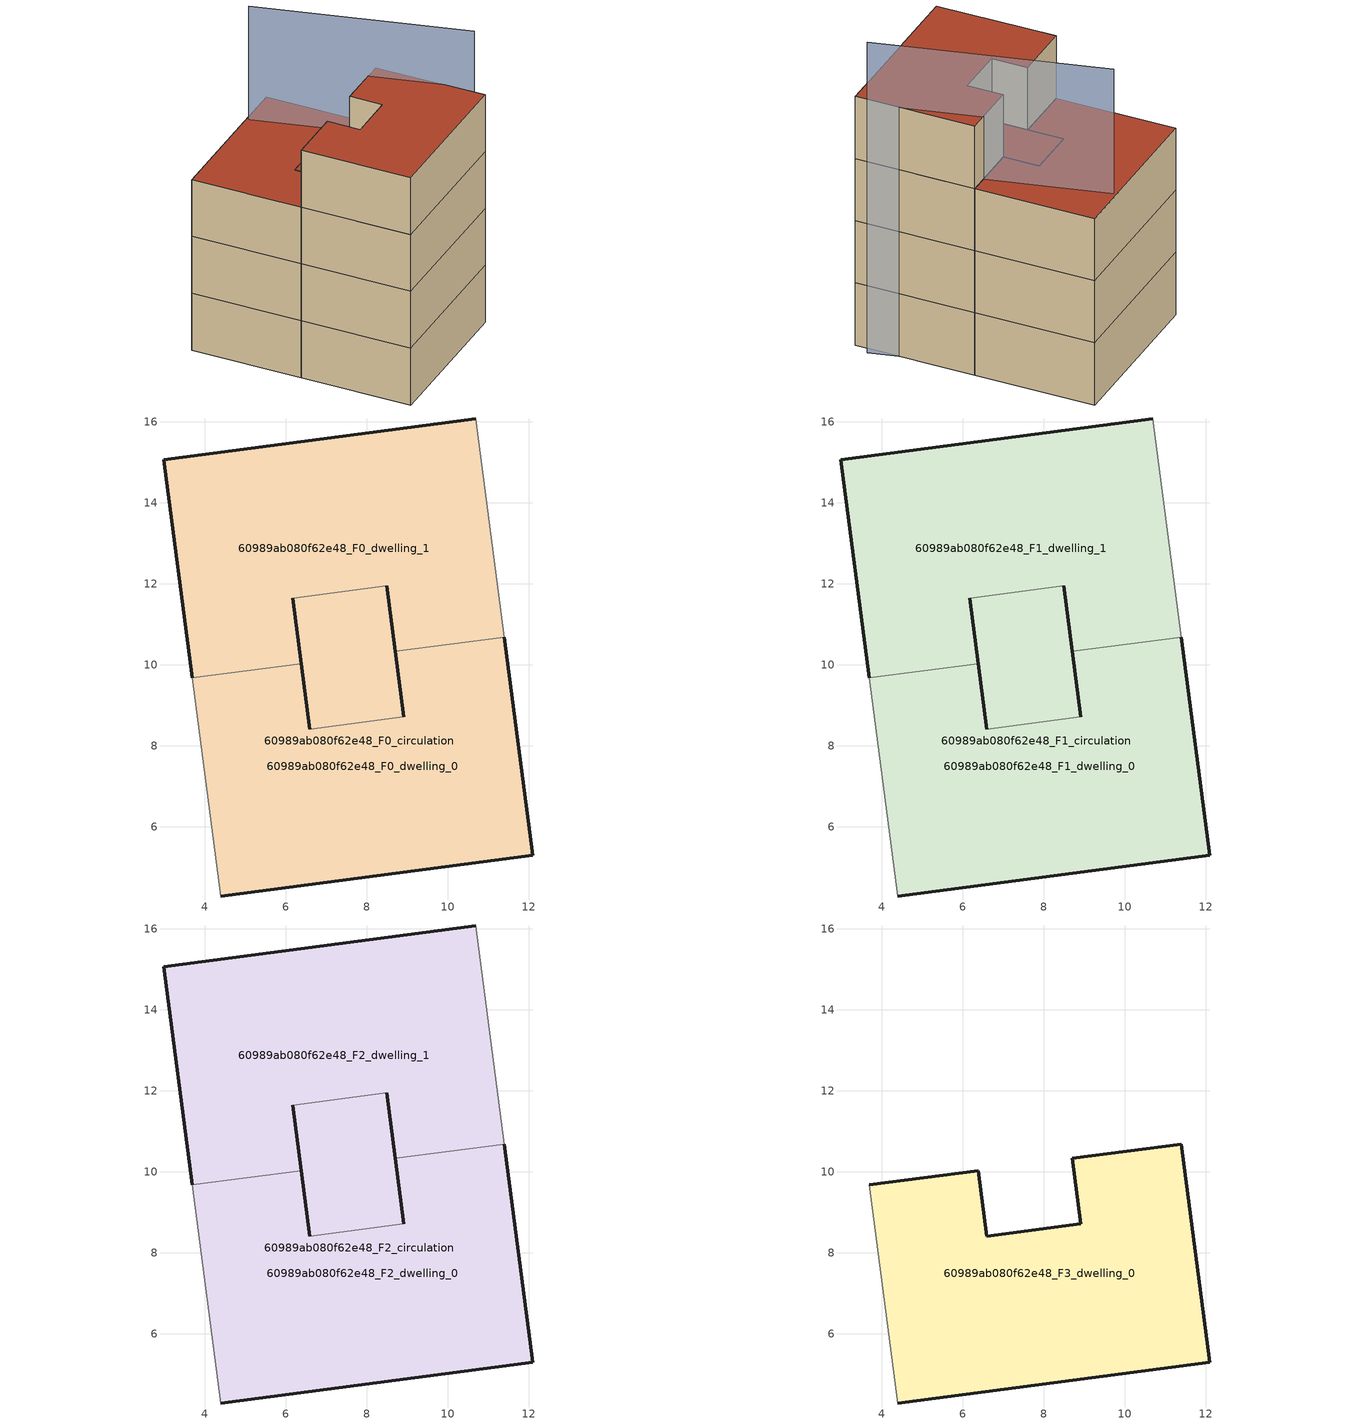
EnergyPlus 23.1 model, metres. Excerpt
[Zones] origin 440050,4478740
60989ab080f62e48_F0_dwelling_0
 floor ground (EU_floor_Construction): 11.4,10.69 12.1,5.3 4.39,4.3 3.69,9.68 6.39,10.03 6.6,8.42 8.91,8.72 8.7,10.33 z0; 8.49,11.95 8.7,10.33 8.91,8.72 6.6,8.42 6.18,11.65 z0
 wall outside (EU_wall_Construction): 4.39,4.3 12.1,5.3 11.4,10.69 / 8.7,10.33 8.91,8.72 / 6.6,8.42 6.39,10.03 z0:3
 wall adiabatic (EU_wall_Construction): 3.69,9.68 4.39,4.3 z0:3
 wall to 60989ab080f62e48_F0_dwelling_1 (EU_wall_Construction): 11.4,10.69 8.7,10.33 / 6.39,10.03 3.69,9.68 z0:3
 wall to 60989ab080f62e48_F0_circulation (EU_wall_Construction): 8.91,8.72 6.6,8.42 z0:3
60989ab080f62e48_F0_dwelling_1
 floor ground (EU_floor_Construction): 10.69,16.07 11.4,10.69 8.7,10.33 8.65,10.69 8.49,11.95 6.18,11.65 6.36,10.27 6.39,10.03 3.69,9.68 2.99,15.06 z0; 8.49,11.95 8.65,10.69 8.7,10.33 8.91,8.72 6.6,8.42 6.36,10.27 6.18,11.65 z0
 wall outside (EU_wall_Construction): 6.39,10.03 6.18,11.65 / 8.49,11.95 8.7,10.33 / 10.69,16.07 2.99,15.06 3.69,9.68 z0:3
 wall adiabatic (EU_wall_Construction): 11.4,10.69 10.69,16.07 z0:3
 wall to 60989ab080f62e48_F0_circulation (EU_wall_Construction): 6.18,11.65 8.49,11.95 z0:3
60989ab080f62e48_F0_circulation
 floor ground (EU_floor_Construction): 11.4,10.69 12.1,5.3 4.39,4.3 3.69,9.68 6.39,10.03 6.6,8.42 8.91,8.72 8.7,10.33 z0; 8.49,11.95 8.66,10.67 8.7,10.33 8.91,8.72 6.6,8.42 6.36,10.27 6.18,11.65 z0; 10.69,16.07 11.4,10.69 8.7,10.33 8.65,10.69 8.49,11.95 6.18,11.65 6.37,10.17 6.39,10.03 3.69,9.68 2.99,15.06 z0
 wall outside (EU_wall_Construction): 6.18,11.65 6.6,8.42 / 8.91,8.72 8.49,11.95 z0:3
60989ab080f62e48_F1_dwelling_0
 floor outside (EU_floor_Construction): 11.4,10.69 12.1,5.3 4.39,4.3 3.69,9.68 6.39,10.03 6.6,8.42 8.91,8.72 8.7,10.33 z3
 floor to 60989ab080f62e48_F0_dwelling_0 (EU_floor_Construction): 8.49,11.95 8.7,10.33 8.91,8.72 6.6,8.42 6.18,11.65 z3
 wall outside (EU_wall_Construction): 4.39,4.3 12.1,5.3 11.4,10.69 / 8.7,10.33 8.91,8.72 / 6.6,8.42 6.39,10.03 z3:6
 wall adiabatic (EU_wall_Construction): 3.69,9.68 4.39,4.3 z3:6
 wall to 60989ab080f62e48_F1_dwelling_1 (EU_wall_Construction): 11.4,10.69 8.7,10.33 / 6.39,10.03 3.69,9.68 z3:6
 wall to 60989ab080f62e48_F1_circulation (EU_wall_Construction): 8.91,8.72 6.6,8.42 z3:6
60989ab080f62e48_F1_dwelling_1
 floor to 60989ab080f62e48_F0_dwelling_1 (EU_floor_Construction): 10.69,16.07 11.4,10.69 8.7,10.33 8.65,10.69 8.49,11.95 6.18,11.65 6.32,10.53 6.39,10.03 3.69,9.68 2.99,15.06 z3; 8.49,11.95 8.63,10.85 8.7,10.33 8.91,8.72 6.6,8.42 6.36,10.27 6.23,11.2 6.18,11.65 z3
 wall outside (EU_wall_Construction): 6.39,10.03 6.18,11.65 / 8.49,11.95 8.7,10.33 / 10.69,16.07 2.99,15.06 3.69,9.68 z3:6
 wall adiabatic (EU_wall_Construction): 11.4,10.69 10.69,16.07 z3:6
 wall to 60989ab080f62e48_F1_circulation (EU_wall_Construction): 6.18,11.65 8.49,11.95 z3:6
60989ab080f62e48_F1_circulation
 floor to 60989ab080f62e48_F0_circulation (EU_floor_Construction): 11.4,10.69 12.1,5.3 4.39,4.3 3.69,9.68 6.39,10.03 6.6,8.42 8.91,8.72 8.7,10.33 z3; 8.49,11.95 8.67,10.54 8.7,10.33 8.91,8.72 6.6,8.42 6.36,10.27 6.18,11.65 z3; 10.69,16.07 11.4,10.69 8.7,10.33 8.65,10.69 8.49,11.95 6.18,11.65 6.37,10.17 6.39,10.03 3.69,9.68 2.99,15.06 z3
 wall outside (EU_wall_Construction): 6.18,11.65 6.6,8.42 / 8.91,8.72 8.49,11.95 z3:6
60989ab080f62e48_F2_dwelling_0
 floor outside (EU_floor_Construction): 11.4,10.69 12.1,5.3 4.39,4.3 3.69,9.68 6.39,10.03 6.6,8.42 8.91,8.72 8.7,10.33 z6
 floor to 60989ab080f62e48_F1_dwelling_0 (EU_floor_Construction): 8.49,11.95 8.7,10.33 8.91,8.72 6.6,8.42 6.18,11.65 z6
 wall outside (EU_wall_Construction): 4.39,4.3 12.1,5.3 11.4,10.69 / 8.7,10.33 8.91,8.72 / 6.6,8.42 6.39,10.03 z6:9
 wall adiabatic (EU_wall_Construction): 3.69,9.68 4.39,4.3 z6:9
 wall to 60989ab080f62e48_F2_dwelling_1 (EU_wall_Construction): 11.4,10.69 8.7,10.33 / 6.39,10.03 3.69,9.68 z6:9
 wall to 60989ab080f62e48_F2_circulation (EU_wall_Construction): 8.91,8.72 6.6,8.42 z6:9
 roof outside (EU_floor_Construction): 8.91,8.72 8.7,10.33 8.49,11.95 6.18,11.65 6.6,8.42 z9
60989ab080f62e48_F2_dwelling_1
 floor to 60989ab080f62e48_F1_dwelling_1 (EU_floor_Construction): 10.69,16.07 11.4,10.69 8.7,10.33 8.65,10.69 8.49,11.95 6.18,11.65 6.32,10.53 6.39,10.03 3.69,9.68 2.99,15.06 z6; 8.49,11.95 8.63,10.85 8.7,10.33 8.91,8.72 6.6,8.42 6.36,10.27 6.23,11.2 6.18,11.65 z6
 wall outside (EU_wall_Construction): 6.39,10.03 6.18,11.65 / 8.49,11.95 8.7,10.33 / 10.69,16.07 2.99,15.06 3.69,9.68 z6:9
 wall adiabatic (EU_wall_Construction): 11.4,10.69 10.69,16.07 z6:9
 wall to 60989ab080f62e48_F2_circulation (EU_wall_Construction): 6.18,11.65 8.49,11.95 z6:9
 roof outside (EU_roof_Construction): 11.4,10.69 10.69,16.07 2.99,15.06 3.69,9.68 6.39,10.03 6.36,10.27 6.18,11.65 8.49,11.95 8.65,10.69 8.7,10.33 z9; 8.91,8.72 8.7,10.33 8.65,10.69 8.49,11.95 6.18,11.65 6.36,10.27 6.6,8.42 z9
60989ab080f62e48_F2_circulation
 floor to 60989ab080f62e48_F1_circulation (EU_floor_Construction): 11.4,10.69 12.1,5.3 4.39,4.3 3.69,9.68 6.39,10.03 6.6,8.42 8.91,8.72 8.7,10.33 z6; 8.49,11.95 8.67,10.54 8.7,10.33 8.91,8.72 6.6,8.42 6.36,10.27 6.18,11.65 z6; 10.69,16.07 11.4,10.69 8.7,10.33 8.65,10.69 8.49,11.95 6.18,11.65 6.37,10.17 6.39,10.03 3.69,9.68 2.99,15.06 z6
 wall outside (EU_wall_Construction): 6.18,11.65 6.6,8.42 / 8.91,8.72 8.49,11.95 z6:9
 roof outside (EU_roof_Construction): 8.91,8.72 8.7,10.33 8.66,10.67 8.49,11.95 6.18,11.65 6.36,10.27 6.6,8.42 z9; 12.1,5.3 11.4,10.69 8.7,10.33 8.91,8.72 6.6,8.42 6.39,10.03 3.69,9.68 4.39,4.3 z9; 11.4,10.69 10.69,16.07 2.99,15.06 3.69,9.68 6.39,10.03 6.37,10.17 6.18,11.65 8.49,11.95 8.65,10.69 8.7,10.33 z9
60989ab080f62e48_F3_dwelling_0
 floor to 60989ab080f62e48_F2_dwelling_0 (EU_floor_Construction): 11.4,10.69 12.1,5.3 4.39,4.3 3.69,9.68 6.39,10.03 6.6,8.42 8.91,8.72 8.7,10.33 z9
 wall outside (EU_wall_Construction): 4.39,4.3 12.1,5.3 11.4,10.69 8.7,10.33 8.91,8.72 6.6,8.42 6.39,10.03 3.69,9.68 z9:12
 wall adiabatic (EU_wall_Construction): 3.69,9.68 4.39,4.3 z9:12
 roof outside (EU_roof_Construction): 12.1,5.3 11.4,10.69 8.7,10.33 8.91,8.72 6.6,8.42 6.39,10.03 3.69,9.68 4.39,4.3 z12
shading: 12.34,6.04 8.65,15.68 z0:15
[Building]
EU S2 Campaign: North Axis=0; Terrain=City; Solar Distribution=FullExterior
[Site:Location]
Madrid: Latitude=40.5; Longitude=-3.5; Time Zone=1; Elevation=609
[SizingPeriod:WeatherFileDays]
AnnualSizingPeriod: Begin Month=1; Begin Day of Month=1; End Month=12; End Day of Month=31; Day of Week for Start Day=Monday; Use Weather File Daylight Saving Period=No; Use Weather File Rain and Snow Indicators=No
[MATERIAL]
EU_InternalMass_Material: Roughness=MediumRough; Thickness=0.1; Conductivity=1; Density=1800; Specific Heat=900; Thermal Absorptance=0.9; Solar Absorptance=0.7; Visible Absorptance=0.7
[MATERIAL:NOMASS] Roughness=MediumRough; Thermal Absorptance=0.9; Solar Absorptance=0.7; Visible Absorptance=0.7
Name | Thermal Resistance
EU_wall_NoMass; EU_roof_NoMass | 2.16768
EU_floor_NoMass | 1.14339
[CONSTRUCTION]
EU_wall_Construction: EU_wall_NoMass
EU_roof_Construction: EU_roof_NoMass
EU_floor_Construction: EU_floor_NoMass
EU_InternalMass_Construction: EU_InternalMass_Material
[ZONE] Type=1; Multiplier=1; Ceiling Height=autocalculate; Floor Area=autocalculate; Part of Total Floor Area=Yes
Name | Volume
60989ab080f62e48_F0_dwelling_0; 60989ab080f62e48_F1_dwelling_0; 60989ab080f62e48_F2_dwelling_0 | 138.018
60989ab080f62e48_F3_dwelling_0 | 115.226
60989ab080f62e48_F0_dwelling_1; 60989ab080f62e48_F1_dwelling_1; 60989ab080f62e48_F2_dwelling_1 | 138.019
60989ab080f62e48_F0_circulation; 60989ab080f62e48_F1_circulation; 60989ab080f62e48_F2_circulation | 253.245
[INTERNALMASS] Construction=EU_InternalMass_Construction
Name | Zone or ZoneList | Surface Area
60989ab080f62e48_F0_dwelling_0_EU_InternalMass | 60989ab080f62e48_F0_dwelling_0 | 38.4085
60989ab080f62e48_F0_dwelling_1_EU_InternalMass | 60989ab080f62e48_F0_dwelling_1 | 38.4085
60989ab080f62e48_F1_dwelling_0_EU_InternalMass | 60989ab080f62e48_F1_dwelling_0 | 38.4085
60989ab080f62e48_F1_dwelling_1_EU_InternalMass | 60989ab080f62e48_F1_dwelling_1 | 38.4085
60989ab080f62e48_F2_dwelling_0_EU_InternalMass | 60989ab080f62e48_F2_dwelling_0 | 38.4085
60989ab080f62e48_F2_dwelling_1_EU_InternalMass | 60989ab080f62e48_F2_dwelling_1 | 38.4085
60989ab080f62e48_F3_dwelling_0_EU_InternalMass | 60989ab080f62e48_F3_dwelling_0 | 84.4639
[OTHEREQUIPMENT] Fuel Type=Electricity; Design Level Calculation Method=Watts/Area; Power per Zone Floor Area=1; Fraction Latent=0; Fraction Radiant=0; Fraction Lost=0; Carbon Dioxide Generation Rate=0; EndUse Subcategory=EU_Step8_InternalGains
Name | Zone or ZoneList or Space or SpaceList | Schedule
EU_Step8_InternalGain_60989ab080f62e48_F0_dwelling_0_f000 | 60989ab080f62e48_F0_dwelling_0 | EU_Step8_GainSchedule_60989ab080f62e48_F0_dwelling_0_f000
EU_Step8_InternalGain_60989ab080f62e48_F0_dwelling_1_f000 | 60989ab080f62e48_F0_dwelling_1 | EU_Step8_GainSchedule_60989ab080f62e48_F0_dwelling_1_f000
EU_Step8_InternalGain_60989ab080f62e48_F1_dwelling_0_f000 | 60989ab080f62e48_F1_dwelling_0 | EU_Step8_GainSchedule_60989ab080f62e48_F1_dwelling_0_f000
EU_Step8_InternalGain_60989ab080f62e48_F1_dwelling_1_f000 | 60989ab080f62e48_F1_dwelling_1 | EU_Step8_GainSchedule_60989ab080f62e48_F1_dwelling_1_f000
EU_Step8_InternalGain_60989ab080f62e48_F2_dwelling_0_f000 | 60989ab080f62e48_F2_dwelling_0 | EU_Step8_GainSchedule_60989ab080f62e48_F2_dwelling_0_f000
EU_Step8_InternalGain_60989ab080f62e48_F2_dwelling_1_f000 | 60989ab080f62e48_F2_dwelling_1 | EU_Step8_GainSchedule_60989ab080f62e48_F2_dwelling_1_f000
EU_Step8_InternalGain_60989ab080f62e48_F3_dwelling_0_f000 | 60989ab080f62e48_F3_dwelling_0 | EU_Step8_GainSchedule_60989ab080f62e48_F3_dwelling_0_f000
[ZONEINFILTRATION:DESIGNFLOWRATE] Schedule=EU_AlwaysOn; Design Flow Rate Calculation Method=Flow/Area; Flow Rate per Floor Area=0.0005; Constant Term Coefficient=1; Temperature Term Coefficient=0; Velocity Term Coefficient=0; Velocity Squared Term Coefficient=0
Name | Zone or ZoneList or Space or SpaceList
EU_Circulation_Infiltration_60989ab080f62e48_F0_circulation | 60989ab080f62e48_F0_circulation
EU_Circulation_Infiltration_60989ab080f62e48_F1_circulation | 60989ab080f62e48_F1_circulation
EU_Circulation_Infiltration_60989ab080f62e48_F2_circulation | 60989ab080f62e48_F2_circulation
[ZONEVENTILATION:DESIGNFLOWRATE] Schedule=EU_AlwaysOn; Design Flow Rate Calculation Method=AirChanges/Hour; Air Changes per Hour=0.480546; Ventilation Type=Natural; Fan Pressure Rise=0; Fan Total Efficiency=1; Constant Term Coefficient=1; Temperature Term Coefficient=0; Velocity Term Coefficient=0; Velocity Squared Term Coefficient=0; Minimum Indoor Temperature=-100; Maximum Indoor Temperature=100; Delta Temperature=-100; Minimum Outdoor Temperature=-100; Maximum Outdoor Temperature=100; Maximum Wind Speed=40
Name | Zone or ZoneList or Space or SpaceList
EU_ConstantAir_60989ab080f62e48_F0_dwelling_0 | 60989ab080f62e48_F0_dwelling_0
EU_ConstantAir_60989ab080f62e48_F0_dwelling_1 | 60989ab080f62e48_F0_dwelling_1
EU_ConstantAir_60989ab080f62e48_F1_dwelling_0 | 60989ab080f62e48_F1_dwelling_0
EU_ConstantAir_60989ab080f62e48_F1_dwelling_1 | 60989ab080f62e48_F1_dwelling_1
EU_ConstantAir_60989ab080f62e48_F2_dwelling_0 | 60989ab080f62e48_F2_dwelling_0
EU_ConstantAir_60989ab080f62e48_F2_dwelling_1 | 60989ab080f62e48_F2_dwelling_1
EU_ConstantAir_60989ab080f62e48_F3_dwelling_0 | 60989ab080f62e48_F3_dwelling_0
[HVACTEMPLATE:THERMOSTAT] Constant Heating Setpoint=20; Constant Cooling Setpoint=50
EU_HeatOnly_60989ab080f62e48_F0_dwelling_0; EU_HeatOnly_60989ab080f62e48_F0_dwelling_1; EU_HeatOnly_60989ab080f62e48_F1_dwelling_0; EU_HeatOnly_60989ab080f62e48_F1_dwelling_1; EU_HeatOnly_60989ab080f62e48_F2_dwelling_0; EU_HeatOnly_60989ab080f62e48_F2_dwelling_1; EU_HeatOnly_60989ab080f62e48_F3_dwelling_0
[HVACTEMPLATE:ZONE:IDEALLOADSAIRSYSTEM] System Availability Schedule=EU_AlwaysOn; Maximum Heating Supply Air Temperature=50; Minimum Cooling Supply Air Temperature=13; Maximum Heating Supply Air Humidity Ratio=0.0156; Minimum Cooling Supply Air Humidity Ratio=0.0077; Heating Limit=NoLimit; Cooling Limit=NoLimit; Heating Availability Schedule=EU_AlwaysOn; Cooling Availability Schedule=EU_CoolingOff; Dehumidification Control Type=ConstantSensibleHeatRatio; Cooling Sensible Heat Ratio=0.7; Dehumidification Setpoint=60; Humidification Control Type=None; Humidification Setpoint=30; Outdoor Air Method=None; Outdoor Air Flow Rate per Person=0.00944; Outdoor Air Flow Rate per Zone Floor Area=0; Outdoor Air Flow Rate per Zone=0; Demand Controlled Ventilation Type=None; Outdoor Air Economizer Type=NoEconomizer; Heat Recovery Type=None; Sensible Heat Recovery Effectiveness=0.7; Latent Heat Recovery Effectiveness=0.65
Name | Template Thermostat
60989ab080f62e48_F0_dwelling_0 | EU_HeatOnly_60989ab080f62e48_F0_dwelling_0
60989ab080f62e48_F0_dwelling_1 | EU_HeatOnly_60989ab080f62e48_F0_dwelling_1
60989ab080f62e48_F1_dwelling_0 | EU_HeatOnly_60989ab080f62e48_F1_dwelling_0
60989ab080f62e48_F1_dwelling_1 | EU_HeatOnly_60989ab080f62e48_F1_dwelling_1
60989ab080f62e48_F2_dwelling_0 | EU_HeatOnly_60989ab080f62e48_F2_dwelling_0
60989ab080f62e48_F2_dwelling_1 | EU_HeatOnly_60989ab080f62e48_F2_dwelling_1
60989ab080f62e48_F3_dwelling_0 | EU_HeatOnly_60989ab080f62e48_F3_dwelling_0
[SIZING:ZONE] Zone Cooling Design Supply Air Temperature Input Method=SupplyAirTemperature; Zone Cooling Design Supply Air Temperature=13; Zone Heating Design Supply Air Temperature Input Method=SupplyAirTemperature; Zone Heating Design Supply Air Temperature=50; Zone Cooling Design Supply Air Humidity Ratio=0.008; Zone Heating Design Supply Air Humidity Ratio=0.008; Cooling Design Air Flow Method=DesignDay; Cooling Design Air Flow Rate=0; Cooling Minimum Air Flow per Zone Floor Area=0.000762; Cooling Minimum Air Flow=0; Cooling Minimum Air Flow Fraction=0.2; Heating Design Air Flow Method=DesignDay; Heating Design Air Flow Rate=0; Heating Maximum Air Flow per Zone Floor Area=0.002032; Heating Maximum Air Flow=0.141576; Heating Maximum Air Flow Fraction=0.3; Account for Dedicated Outdoor Air System=No; Dedicated Outdoor Air System Control Strategy=NeutralSupplyAir; Dedicated Outdoor Air Low Setpoint Temperature for Design=autosize; Dedicated Outdoor Air High Setpoint Temperature for Design=autosize; Zone Load Sizing Method=Sensible Load Only No Latent Load; Zone Latent Cooling Design Supply Air Humidity Ratio Input Method=HumidityRatioDifference; Zone Cooling Design Supply Air Humidity Ratio Difference=0.005; Zone Latent Heating Design Supply Air Humidity Ratio Input Method=HumidityRatioDifference; Zone Humidification Design Supply Air Humidity Ratio Difference=0.005
60989ab080f62e48_F0_dwelling_0; 60989ab080f62e48_F0_dwelling_1; 60989ab080f62e48_F1_dwelling_0; 60989ab080f62e48_F1_dwelling_1; 60989ab080f62e48_F2_dwelling_0; 60989ab080f62e48_F2_dwelling_1; 60989ab080f62e48_F3_dwelling_0
[SCHEDULE:CONSTANT]
Name | Hourly Value
EU_AlwaysOn | 1
EU_CoolingOff | 0
[SCHEDULE:FILE] Column Number=1; Rows to Skip at Top=0; Number of Hours of Data=8760; Column Separator=Comma; Interpolate to Timestep=No; Minutes per Item=60; Adjust Schedule for Daylight Savings=Yes
Name | File
EU_Step8_GainSchedule_60989ab080f62e48_F0_dwelling_0_f000 | ../../schedules/60989ab080f62e48/60989ab080f62e48_F0_dwelling_0_f000_gain.csv
EU_Step8_GainSchedule_60989ab080f62e48_F0_dwelling_1_f000 | ../../schedules/60989ab080f62e48/60989ab080f62e48_F0_dwelling_1_f000_gain.csv
EU_Step8_GainSchedule_60989ab080f62e48_F1_dwelling_0_f000 | ../../schedules/60989ab080f62e48/60989ab080f62e48_F1_dwelling_0_f000_gain.csv
EU_Step8_GainSchedule_60989ab080f62e48_F1_dwelling_1_f000 | ../../schedules/60989ab080f62e48/60989ab080f62e48_F1_dwelling_1_f000_gain.csv
EU_Step8_GainSchedule_60989ab080f62e48_F2_dwelling_0_f000 | ../../schedules/60989ab080f62e48/60989ab080f62e48_F2_dwelling_0_f000_gain.csv
EU_Step8_GainSchedule_60989ab080f62e48_F2_dwelling_1_f000 | ../../schedules/60989ab080f62e48/60989ab080f62e48_F2_dwelling_1_f000_gain.csv
EU_Step8_GainSchedule_60989ab080f62e48_F3_dwelling_0_f000 | ../../schedules/60989ab080f62e48/60989ab080f62e48_F3_dwelling_0_f000_gain.csv
